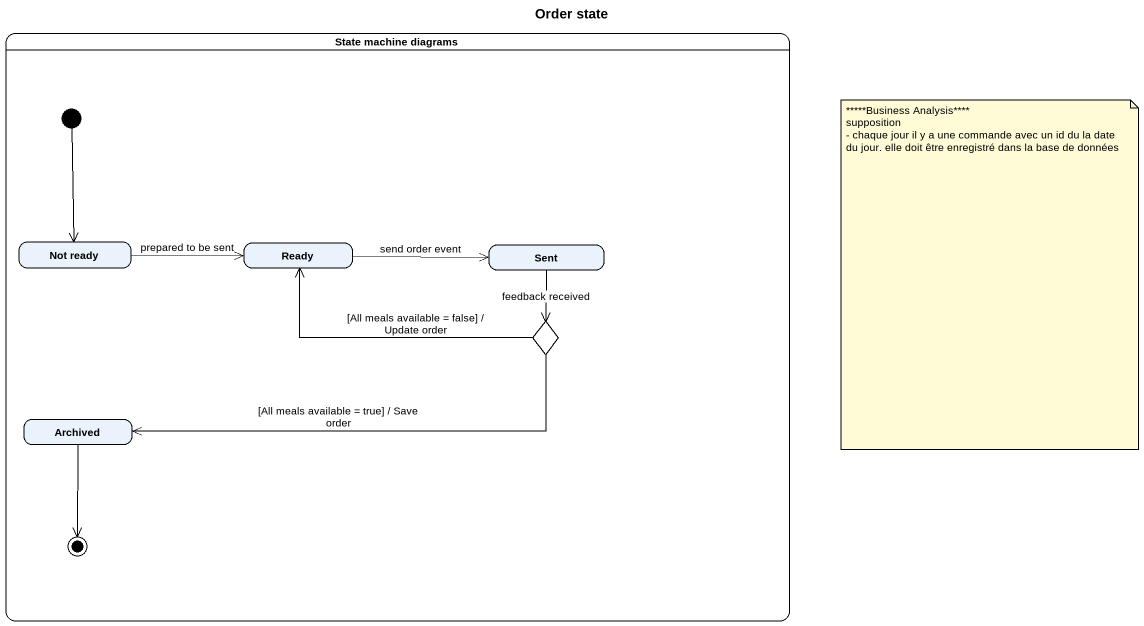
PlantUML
@startuml
title Order state
hide empty description
state "State machine diagrams" as State_machine_diagrams {
  state "Not ready" as Not_ready
  state Ready
  state Sent
  state choice1 <<choice>>
  state Archived
  [*] --> Not_ready
  Archived --> [*]
}
Not_ready -right-> Ready : prepared to be sent
Ready -right-> Sent : send order event
Sent --> choice1 : feedback received
choice1 -left-> Ready : [All meals available = false] / Update order
choice1 -left-> Archived : [All meals available = true] / Save order
note as N1
  ~**~***Business Analysis~**~**
  supposition
  - chaque jour il y a une commande avec un id du la date du jour. elle doit être enregistré dans la base de données
end note
@enduml
